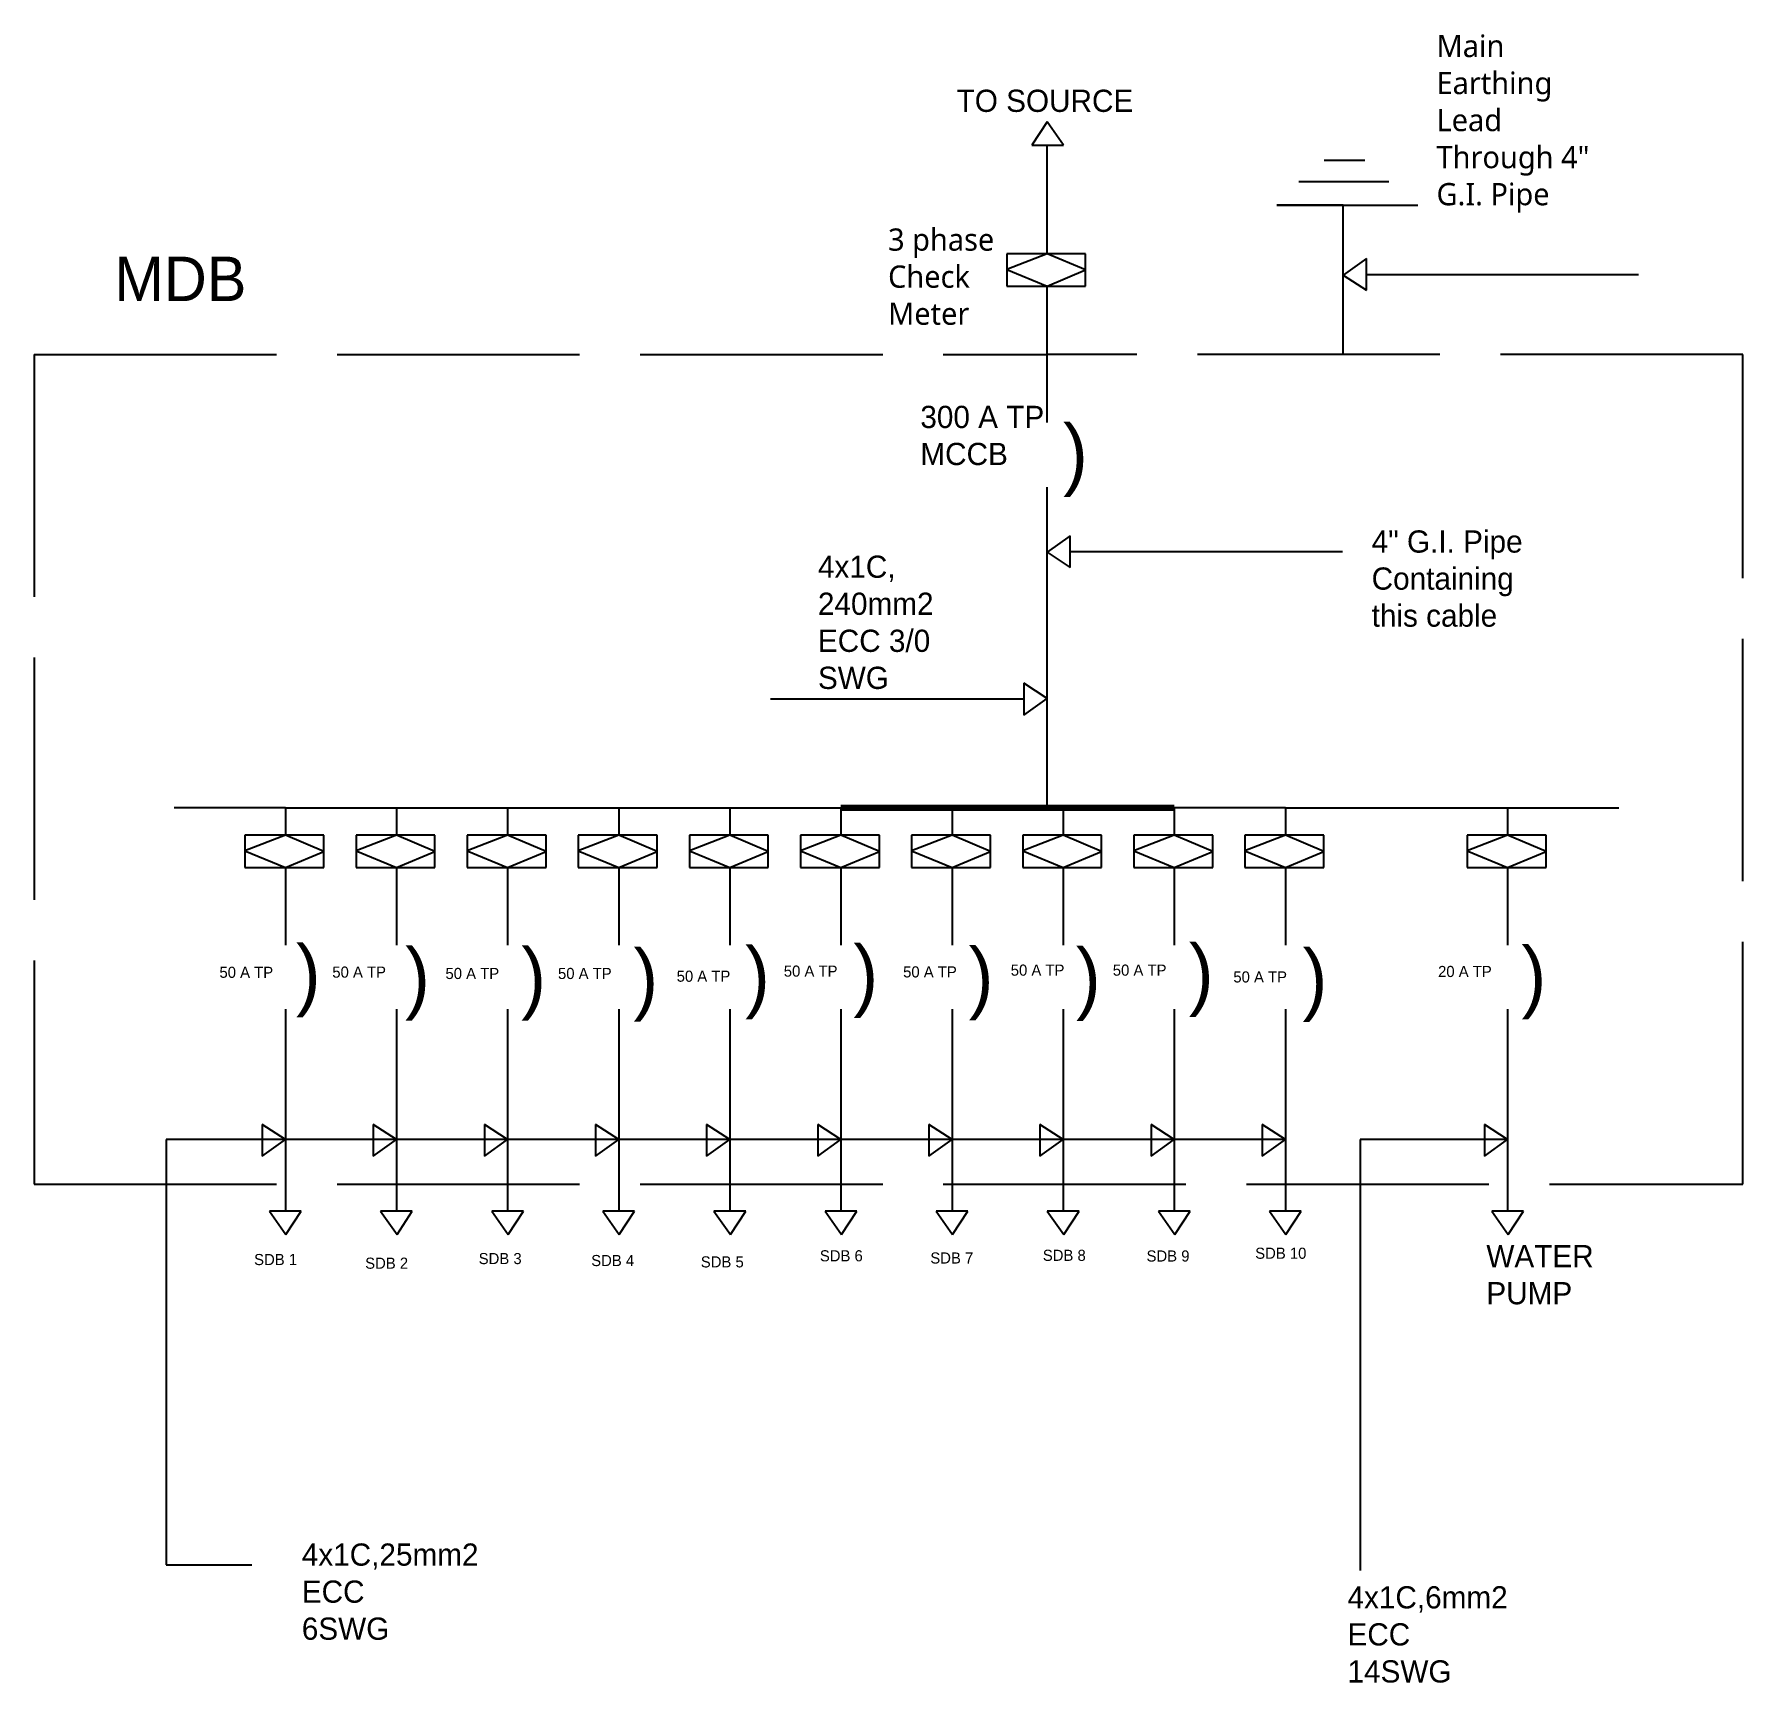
# Model space of a CAD drawing. Header units: inches. Extents: x 258 to 2310, y 251 to 1039.
# Drawn here: x 2225.4 to 2310, y 652.2 to 733.8 of the extents above; entities that cross this region are included whole.
import ezdxf

# ---------------------------------------------------------------- set-up
doc = ezdxf.new("R2010")
doc.units = ezdxf.units.IN
doc.header["$MEASUREMENT"] = 0
doc.linetypes.add('ACAD_ISO02W100', pattern=[15, 12, -3])

msp = doc.modelspace()

# ---------------------------------------------------------------- linework, layer by layer
for p, q in [((2275.516, 729.435), (2274.759, 728.288)), ((2276.33, 728.288), (2275.516, 729.435)), ((2274.759, 728.288), (2276.33, 728.288)), ((2275.516, 722.914), (2275.516, 728.288)), ((2289.222, 727.552), (2291.239, 727.552)), ((2287.98, 726.491), (2292.428, 726.491)), ((2290.171, 725.313), (2286.884, 725.313)), ((2286.884, 725.313), (2293.858, 725.313)), ((2290.171, 717.93), (2290.171, 725.313)), ((2273.515, 722.914), (2273.515, 721.306)), ((2275.516, 722.914), (2273.515, 722.139)), ((2275.516, 722.914), (2273.515, 722.914)), ((2277.422, 722.914), (2275.516, 722.914)), ((2277.422, 722.11), (2275.516, 722.914)), ((2277.422, 721.306), (2277.422, 722.914)), ((2291.318, 722.673), (2290.171, 721.859)), ((2291.318, 721.101), (2291.318, 722.673)), ((2273.515, 722.139), (2275.516, 721.306)), ((2275.516, 721.306), (2277.422, 722.11)), ((2290.171, 721.859), (2291.318, 721.101)), ((2291.318, 721.887), (2304.79, 721.887)), ((2273.515, 721.306), (2277.422, 721.306)), ((2275.516, 714.554), (2275.516, 721.306)), ((2275.516, 695.483), (2275.516, 711.361)), ((2276.663, 708.95), (2275.516, 708.135)), ((2276.663, 707.378), (2276.663, 708.95)), ((2275.516, 708.135), (2276.663, 707.378)), ((2276.663, 708.164), (2290.135, 708.164)), ((2275.516, 700.891), (2274.37, 701.648)), ((2274.37, 701.648), (2274.37, 700.077)), ((2274.37, 700.862), (2261.818, 700.862)), ((2274.37, 700.077), (2275.516, 700.891)), ((2237.81, 695.483), (2232.31, 695.483)), ((2237.81, 695.483), (2243.31, 695.483)), ((2237.81, 695.483), (2237.81, 694.128)), ((2243.31, 695.483), (2248.81, 695.483)), ((2243.31, 695.483), (2243.31, 694.128)), ((2248.81, 695.483), (2254.31, 695.483)), ((2248.81, 695.483), (2248.81, 694.128)), ((2254.31, 695.483), (2259.81, 695.483)), ((2254.31, 695.483), (2254.31, 694.128)), ((2259.81, 695.483), (2265.31, 695.483)), ((2259.81, 695.483), (2259.81, 694.128)), ((2265.31, 695.483), (2265.31, 694.128)), ((2270.811, 695.483), (2270.811, 694.128)), ((2276.311, 695.483), (2276.311, 694.128)), ((2287.311, 695.483), (2281.811, 695.483)), ((2281.811, 695.483), (2281.811, 694.128)), ((2287.311, 695.483), (2292.811, 695.483)), ((2287.311, 695.483), (2287.311, 694.128)), ((2292.811, 695.483), (2298.311, 695.483)), ((2298.311, 695.483), (2303.811, 695.483)), ((2298.311, 695.483), (2298.311, 694.128)), ((2235.808, 694.128), (2235.808, 692.52)), ((2237.81, 694.128), (2235.808, 693.353)), ((2237.81, 694.128), (2235.808, 694.128)), ((2239.715, 694.128), (2237.81, 694.128)), ((2239.715, 693.324), (2237.81, 694.128)), ((2239.715, 692.52), (2239.715, 694.128)), ((2241.308, 694.128), (2241.308, 692.52)), ((2243.31, 694.128), (2241.308, 693.353)), ((2243.31, 694.128), (2241.308, 694.128)), ((2245.215, 694.128), (2243.31, 694.128)), ((2245.215, 693.324), (2243.31, 694.128)), ((2245.215, 692.52), (2245.215, 694.128)), ((2246.809, 694.128), (2246.809, 692.52)), ((2248.81, 694.128), (2246.809, 693.353)), ((2248.81, 694.128), (2246.809, 694.128)), ((2250.716, 694.128), (2248.81, 694.128)), ((2250.716, 693.324), (2248.81, 694.128)), ((2250.716, 692.52), (2250.716, 694.128)), ((2252.309, 694.128), (2252.309, 692.52)), ((2254.31, 694.128), (2252.309, 693.353)), ((2254.31, 694.128), (2252.309, 694.128)), ((2256.216, 694.128), (2254.31, 694.128)), ((2256.216, 693.324), (2254.31, 694.128)), ((2256.216, 692.52), (2256.216, 694.128)), ((2257.809, 694.128), (2257.809, 692.52)), ((2259.81, 694.128), (2257.809, 693.353)), ((2259.81, 694.128), (2257.809, 694.128)), ((2261.716, 694.128), (2259.81, 694.128)), ((2261.716, 693.324), (2259.81, 694.128)), ((2261.716, 692.52), (2261.716, 694.128)), ((2263.309, 694.128), (2263.309, 692.52)), ((2265.31, 694.128), (2263.309, 693.353)), ((2265.31, 694.128), (2263.309, 694.128)), ((2267.216, 694.128), (2265.31, 694.128)), ((2267.216, 693.324), (2265.31, 694.128)), ((2267.216, 692.52), (2267.216, 694.128)), ((2268.809, 694.128), (2268.809, 692.52)), ((2270.811, 694.128), (2268.809, 693.353)), ((2270.811, 694.128), (2268.809, 694.128)), ((2272.716, 694.128), (2270.811, 694.128)), ((2272.716, 693.324), (2270.811, 694.128)), ((2272.716, 692.52), (2272.716, 694.128)), ((2274.309, 694.128), (2274.309, 692.52)), ((2276.311, 694.128), (2274.309, 693.353)), ((2276.311, 694.128), (2274.309, 694.128)), ((2278.216, 694.128), (2276.311, 694.128)), ((2278.216, 693.324), (2276.311, 694.128)), ((2278.216, 692.52), (2278.216, 694.128)), ((2279.809, 694.128), (2279.809, 692.52)), ((2281.811, 694.128), (2279.809, 693.353)), ((2281.811, 694.128), (2279.809, 694.128)), ((2283.716, 694.128), (2281.811, 694.128)), ((2283.716, 693.324), (2281.811, 694.128)), ((2283.716, 692.52), (2283.716, 694.128)), ((2285.31, 694.128), (2285.31, 692.52)), ((2287.311, 694.128), (2285.31, 693.353)), ((2287.311, 694.128), (2285.31, 694.128)), ((2289.217, 694.128), (2287.311, 694.128)), ((2289.217, 693.324), (2287.311, 694.128)), ((2289.217, 692.52), (2289.217, 694.128)), ((2296.31, 694.128), (2296.31, 692.52)), ((2298.311, 694.128), (2296.31, 693.353)), ((2298.311, 694.128), (2296.31, 694.128)), ((2300.217, 694.128), (2298.311, 694.128)), ((2300.217, 693.324), (2298.311, 694.128)), ((2300.217, 692.52), (2300.217, 694.128)), ((2235.808, 693.353), (2237.81, 692.52)), ((2237.81, 692.52), (2239.715, 693.324)), ((2241.308, 693.353), (2243.31, 692.52)), ((2243.31, 692.52), (2245.215, 693.324)), ((2246.809, 693.353), (2248.81, 692.52)), ((2248.81, 692.52), (2250.716, 693.324)), ((2252.309, 693.353), (2254.31, 692.52)), ((2254.31, 692.52), (2256.216, 693.324)), ((2257.809, 693.353), (2259.81, 692.52)), ((2259.81, 692.52), (2261.716, 693.324)), ((2263.309, 693.353), (2265.31, 692.52)), ((2265.31, 692.52), (2267.216, 693.324)), ((2268.809, 693.353), (2270.811, 692.52)), ((2270.811, 692.52), (2272.716, 693.324)), ((2274.309, 693.353), (2276.311, 692.52)), ((2276.311, 692.52), (2278.216, 693.324)), ((2279.809, 693.353), (2281.811, 692.52)), ((2281.811, 692.52), (2283.716, 693.324)), ((2285.31, 693.353), (2287.311, 692.52)), ((2287.311, 692.52), (2289.217, 693.324)), ((2296.31, 693.353), (2298.311, 692.52)), ((2298.311, 692.52), (2300.217, 693.324)), ((2235.808, 692.52), (2239.715, 692.52)), ((2237.81, 692.52), (2237.81, 688.683)), ((2241.308, 692.52), (2245.215, 692.52)), ((2243.31, 692.52), (2243.31, 688.683)), ((2246.809, 692.52), (2250.716, 692.52)), ((2248.81, 692.52), (2248.81, 688.683)), ((2252.309, 692.52), (2256.216, 692.52)), ((2254.31, 692.52), (2254.31, 688.683)), ((2257.809, 692.52), (2261.716, 692.52)), ((2259.81, 692.52), (2259.81, 688.683)), ((2263.309, 692.52), (2267.216, 692.52)), ((2265.31, 692.52), (2265.31, 688.683)), ((2268.809, 692.52), (2272.716, 692.52)), ((2270.811, 692.52), (2270.811, 688.683)), ((2274.309, 692.52), (2278.216, 692.52)), ((2276.311, 692.52), (2276.311, 688.683)), ((2279.809, 692.52), (2283.716, 692.52)), ((2281.811, 692.52), (2281.811, 688.683)), ((2285.31, 692.52), (2289.217, 692.52)), ((2287.311, 692.52), (2287.311, 688.683)), ((2296.31, 692.52), (2300.217, 692.52)), ((2298.311, 692.52), (2298.311, 688.683)), ((2237.81, 685.514), (2237.81, 675.513)), ((2243.31, 685.514), (2243.31, 675.513)), ((2248.81, 685.514), (2248.81, 675.513)), ((2254.31, 685.514), (2254.31, 675.513)), ((2259.81, 685.514), (2259.81, 675.513)), ((2265.31, 685.514), (2265.31, 675.513)), ((2270.811, 685.514), (2270.811, 675.513)), ((2276.311, 685.514), (2276.311, 675.513)), ((2281.811, 685.514), (2281.811, 675.513)), ((2287.311, 685.514), (2287.311, 675.513)), ((2298.311, 685.514), (2298.311, 675.513)), ((2237.81, 679.055), (2236.663, 679.812)), ((2236.663, 679.812), (2236.663, 678.241)), ((2243.31, 679.055), (2242.163, 679.812)), ((2242.163, 679.812), (2242.163, 678.241)), ((2248.81, 679.055), (2247.663, 679.812)), ((2247.663, 679.812), (2247.663, 678.241)), ((2254.31, 679.055), (2253.164, 679.812)), ((2253.164, 679.812), (2253.164, 678.241)), ((2259.81, 679.055), (2258.664, 679.812)), ((2258.664, 679.812), (2258.664, 678.241)), ((2265.31, 679.055), (2264.164, 679.812)), ((2264.164, 679.812), (2264.164, 678.241)), ((2270.811, 679.055), (2269.664, 679.812)), ((2269.664, 679.812), (2269.664, 678.241)), ((2276.311, 679.055), (2275.164, 679.812)), ((2275.164, 679.812), (2275.164, 678.241)), ((2281.811, 679.055), (2280.664, 679.812)), ((2280.664, 679.812), (2280.664, 678.241)), ((2287.311, 679.055), (2286.164, 679.812)), ((2286.164, 679.812), (2286.164, 678.241)), ((2298.311, 679.055), (2297.165, 679.812)), ((2297.165, 679.812), (2297.165, 678.241)), ((2287.311, 679.055), (2231.904, 679.055)), ((2231.904, 679.055), (2231.904, 658.01)), ((2236.663, 678.241), (2237.81, 679.055)), ((2242.163, 678.241), (2243.31, 679.055)), ((2247.663, 678.241), (2248.81, 679.055)), ((2253.164, 678.241), (2254.31, 679.055)), ((2258.664, 678.241), (2259.81, 679.055)), ((2264.164, 678.241), (2265.31, 679.055)), ((2269.664, 678.241), (2270.811, 679.055)), ((2275.164, 678.241), (2276.311, 679.055)), ((2280.664, 678.241), (2281.811, 679.055)), ((2286.164, 678.241), (2287.311, 679.055)), ((2298.311, 679.055), (2291.004, 679.055)), ((2291.004, 679.055), (2291.004, 657.723)), ((2297.165, 678.241), (2298.311, 679.055)), ((2238.595, 675.513), (2237.024, 675.513)), ((2237.024, 675.513), (2237.838, 674.367)), ((2237.838, 674.367), (2238.595, 675.513)), ((2244.095, 675.513), (2242.524, 675.513)), ((2242.524, 675.513), (2243.338, 674.367)), ((2243.338, 674.367), (2244.095, 675.513)), ((2249.596, 675.513), (2248.024, 675.513)), ((2248.024, 675.513), (2248.838, 674.367)), ((2248.838, 674.367), (2249.596, 675.513)), ((2255.096, 675.513), (2253.525, 675.513)), ((2253.525, 675.513), (2254.339, 674.367)), ((2254.339, 674.367), (2255.096, 675.513)), ((2260.596, 675.513), (2259.025, 675.513)), ((2259.025, 675.513), (2259.839, 674.367)), ((2259.839, 674.367), (2260.596, 675.513)), ((2266.096, 675.513), (2264.525, 675.513)), ((2264.525, 675.513), (2265.339, 674.367)), ((2265.339, 674.367), (2266.096, 675.513)), ((2271.596, 675.513), (2270.025, 675.513)), ((2270.025, 675.513), (2270.839, 674.367)), ((2270.839, 674.367), (2271.596, 675.513)), ((2277.096, 675.513), (2275.525, 675.513)), ((2275.525, 675.513), (2276.339, 674.367)), ((2276.339, 674.367), (2277.096, 675.513)), ((2282.596, 675.513), (2281.025, 675.513)), ((2281.025, 675.513), (2281.839, 674.367)), ((2281.839, 674.367), (2282.596, 675.513)), ((2288.097, 675.513), (2286.525, 675.513)), ((2286.525, 675.513), (2287.34, 674.367)), ((2287.34, 674.367), (2288.097, 675.513)), ((2299.097, 675.513), (2297.526, 675.513)), ((2297.526, 675.513), (2298.34, 674.367)), ((2298.34, 674.367), (2299.097, 675.513)), ((2231.904, 658.01), (2236.145, 658.01))]:
    msp.add_line(p, q)
at = {"linetype": 'ACAD_ISO02W100'}
for p, q in [((2225.378, 717.93), (2225.378, 676.855)), ((2225.378, 717.93), (2275.516, 717.93)), ((2309.953, 717.93), (2275.516, 717.93)), ((2309.953, 676.855), (2309.953, 717.93)), ((2225.378, 676.855), (2309.953, 676.855))]:
    msp.add_line(p, q, dxfattribs=at)
at = {"linetype": 'ACAD_ISO02W100', "lineweight": 100}
for p, q in [((2265.31, 695.483), (2270.811, 695.483)), ((2270.811, 695.483), (2276.311, 695.483)), ((2276.311, 695.483), (2281.811, 695.483))]:
    msp.add_line(p, q, dxfattribs=at)

# ---------------------------------------------------------------- texts
at = {"attachment_point": 1}
for s, insert, char_height, width in [('{\\f@Malgun Gothic|b0|i0|c0|p34;Main\\PEarthing\\PLead\\PThrough 4"\\PG.I. Pipe}', (2294.791, 733.747), 1.10003, 7.19842), ('{\\fUnispace|b0|i0|c0|p49;TO SOURCE}', (2271.037, 731.034), 1.10003, 13.48058), ('{\\f@Malgun Gothic|b0|i0|c0|p34;3 phase\\PCheck Meter}', (2267.643, 724.164), 1.10003, 7.19842), ('{\\fUnispace|b0|i0|c0|p49;MDB}', (2229.346, 722.769), 2.20006, 7.19842), ('300 A TP\\PMCCB', (2269.241, 715.384), 1.1, 7.19842), (')', (2276.308, 714.445), 2.75, 2.49358), ('4" G.I. Pipe Containing \\Pthis cable', (2291.58, 709.216), 1.10003, 13.50463), ('\\A1;4x1C,\\P240mm2\\PECC 3/0 SWG', (2264.172, 707.969), 1.10003, 7.19842), (')', (2238.332, 688.683), 2.75, 2.49358), (')', (2243.74, 688.529), 2.75, 2.49358), (')', (2249.488, 688.53), 2.75, 2.49358), (')', (2255.038, 688.47), 2.75, 2.49358), (')', (2260.565, 688.583), 2.75, 2.49358), (')', (2265.928, 688.657), 2.75, 2.49358), (')', (2271.636, 688.541), 2.75, 2.49358), (')', (2276.945, 688.504), 2.75, 2.49358), (')', (2282.533, 688.712), 2.75, 2.49358), (')', (2288.163, 688.464), 2.75, 2.49358), (')', (2298.998, 688.587), 2.75, 2.49358), ('50 A TP', (2234.549, 687.616), 0.55, 7.19842), ('50 A TP', (2240.135, 687.625), 0.55, 7.19842), ('50 A TP', (2262.483, 687.674), 0.55, 7.19842), ('50 A TP', (2268.389, 687.636), 0.55, 7.19842), ('50 A TP', (2273.717, 687.722), 0.55, 7.19842), ('50 A TP', (2278.768, 687.722), 0.55, 7.19842), ('20 A TP', (2294.868, 687.656), 0.55, 7.19842), ('50 A TP', (2245.737, 687.557), 0.55, 7.19842), ('50 A TP', (2251.306, 687.557), 0.55, 7.19842), ('50 A TP', (2257.18, 687.422), 0.55, 7.19842), ('50 A TP', (2284.734, 687.386), 0.55, 7.19842), ('SDB 1', (2236.264, 673.396), 0.55, 7.19842), ('SDB 2', (2241.761, 673.215), 0.55, 7.19842), ('SDB 3', (2247.38, 673.444), 0.55, 7.19842), ('SDB 4', (2252.95, 673.347), 0.55, 7.19842), ('SDB 5', (2258.375, 673.28), 0.55, 7.19842), ('SDB 6', (2264.268, 673.581), 0.55, 7.19842), ('SDB 7', (2269.735, 673.472), 0.55, 7.19842), ('SDB 8', (2275.304, 673.604), 0.55, 7.19842), ('SDB 9', (2280.438, 673.571), 0.55, 7.19842), ('SDB 10', (2285.816, 673.708), 0.55, 7.19842), ('WATER PUMP', (2297.258, 673.838), 1.1, 7.19842), ('4x1C,25mm2\\PECC 6SWG', (2238.625, 659.064), 1.1, 7.19842), ('4x1C,6mm2\\PECC 14SWG', (2290.385, 656.948), 1.1, 7.19842)]:
    msp.add_mtext(s, dxfattribs=dict(at, insert=insert, char_height=char_height, width=width))

doc.saveas('drawing.dxf')
